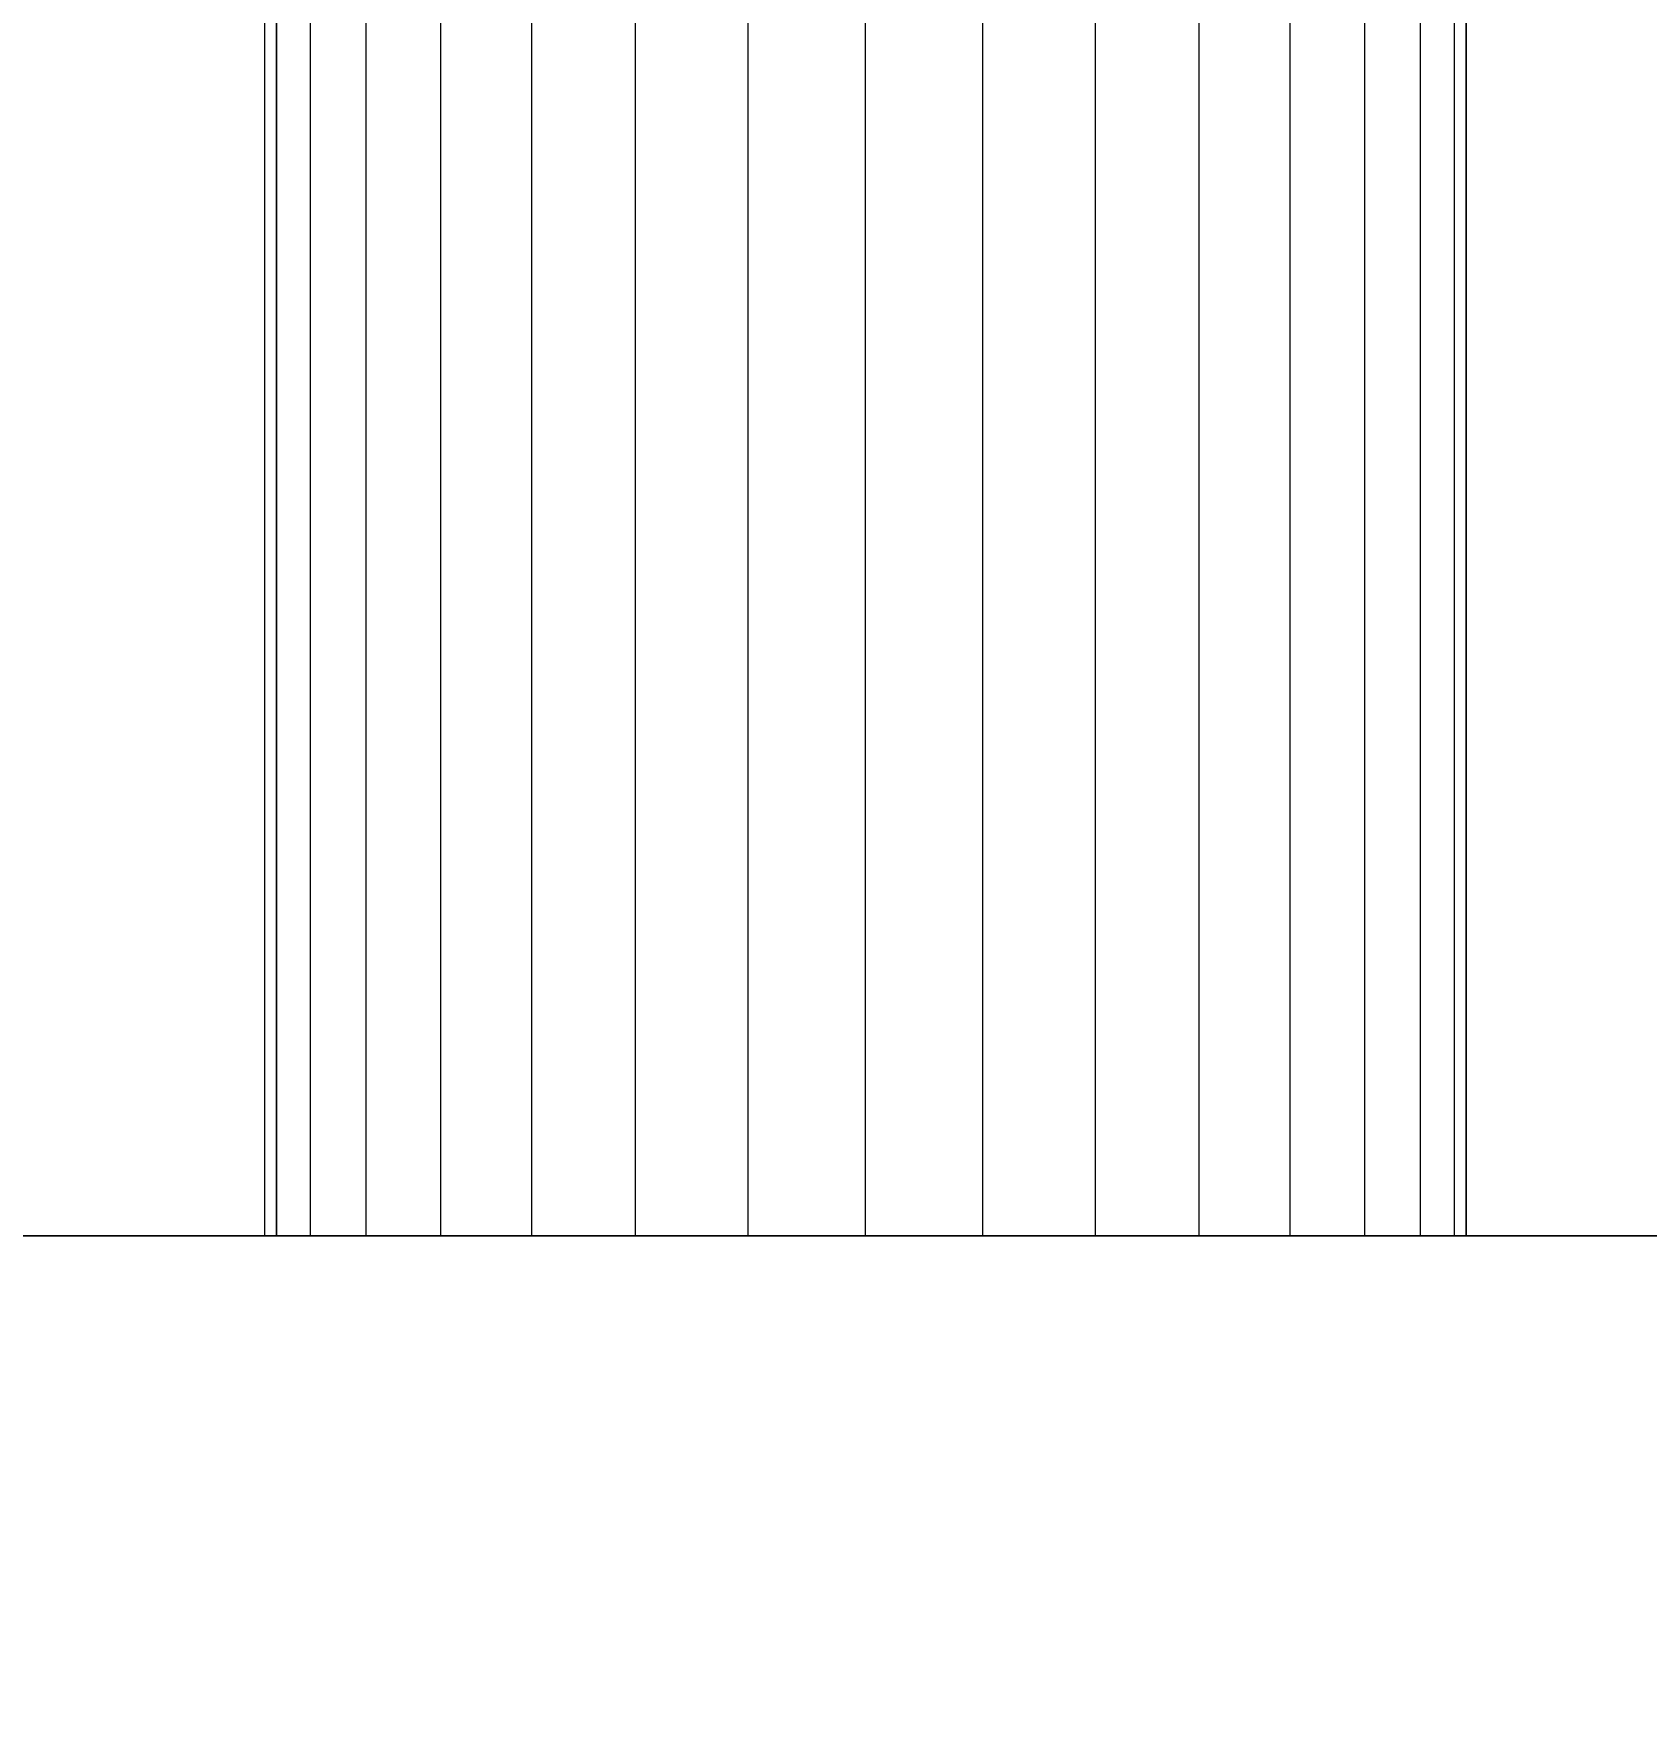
# Model space of a CAD drawing. Header units: millimetres. Extents: x -21672 to 8019, y 3751 to 17279.
# Drawn here: x -12549.6 to -12496.5, y 14411.1 to 14466.3 of the extents above; entities that cross this region are included whole.
import ezdxf

# ---------------------------------------------------------------- set-up
doc = ezdxf.new("R2010")
doc.units = ezdxf.units.MM
for name, color, linetype, lineweight in [('A-ANNO-DIMS', 211, 'Continuous', 9), ('A-ANNO-DIMS-50', 211, 'Continuous', 9), ('A-GENM', 13, 'Continuous', 18)]:
    doc.layers.add(name, color=color, linetype=linetype, lineweight=lineweight)
doc.styles.add('Arial', font='arial.ttf', dxfattribs={"height": 125})
doc.dimstyles.new('Diagonal_-_2_5mm_Arial', dxfattribs={"dimscale": 304.8, "dimtxt": 127.532425, "dimasz": 0.492126, "dimexe": 0.393701, "dimexo": 0.246063, "dimgap": 0.287073, "dimtad": 1, "dimdec": 0, "dimzin": 0, "dimdsep": 46, "dimtxsty": 'Arial', "dimblk1": 'OBLIQUE', "dimblk2": 'OBLIQUE', "dimsah": 1, "dimcen": 0.09, "dimdle": 0.393701, "dimazin": 0, "dimtfac": 1, "dimtdec": 4, "dimtix": 1, "dimtmove": 0, "dimatfit": 3, "dimfxl": 1, "dimtvp": 1, "dimtolj": 1, "dimtzin": 0, "dimarcsym": 2})

# ---------------------------------------------------------------- blocks, each defined once
blk = doc.blocks.new('Nevera de autoservicio single - Nevera de autoservicio single-466915-Level 2')
at = {"layer": 'A-GENM'}
for p, q in [((454.753, 1307.979), (454.753, -1108.896)), ((454.753, -1108.896), (454.753, 1307.979)), ((454.753, -1108.896), (454.753, 1307.979)), ((454.753, -1108.896), (454.753, 1307.979)), ((454.753, -1028.381), (454.753, 977.961)), ((454.753, 206.291), (454.753, 154.846)), ((454.753, 174.633), (255.92, 174.633)), ((454.753, 174.633), (255.92, 174.633)), ((454.753, 174.633), (255.92, 174.633)), ((454.753, 174.633), (255.92, 174.633)), ((454.753, 174.633), (255.92, 174.633)), ((454.753, 174.633), (255.92, 174.633)), ((255.92, 174.633), (454.753, 174.633)), ((454.753, 174.633), (255.92, 174.633)), ((255.92, 174.633), (454.753, 174.633)), ((454.753, 174.633), (255.92, 174.633)), ((454.753, 174.633), (255.92, 174.633)), ((454.753, 174.633), (255.92, 174.633)), ((454.753, 174.252), (255.92, 174.252)), ((454.753, 174.252), (255.92, 174.252)), ((454.753, 174.252), (255.92, 174.252)), ((454.753, 174.252), (255.92, 174.252)), ((454.753, 174.252), (255.92, 174.252)), ((454.753, 174.252), (255.92, 174.252)), ((454.753, 174.252), (255.92, 174.252)), ((454.753, 174.252), (255.92, 174.252)), ((454.753, 174.252), (255.92, 174.252)), ((454.753, 174.252), (255.92, 174.252)), ((454.753, 174.252), (255.92, 174.252)), ((454.753, 174.252), (255.92, 174.252)), ((454.753, 174.252), (255.92, 174.252)), ((454.753, 174.252), (255.92, 174.252)), ((454.753, 174.252), (255.92, 174.252)), ((454.753, 174.252), (255.92, 174.252)), ((454.753, 174.252), (255.92, 174.252)), ((454.753, 174.252), (255.92, 174.252)), ((454.753, 174.252), (255.92, 174.252)), ((454.753, 174.252), (255.92, 174.252)), ((454.753, 174.252), (255.92, 174.252)), ((454.753, 174.252), (255.92, 174.252)), ((454.753, 174.252), (255.92, 174.252)), ((454.753, 174.252), (255.92, 174.252)), ((454.753, 174.284), (454.753, 174.633)), ((454.753, 174.633), (454.753, 174.252)), ((454.753, 174.252), (454.753, 174.633)), ((454.753, 174.633), (454.753, 174.252)), ((454.753, 174.252), (454.753, 174.633)), ((454.753, 174.633), (454.753, 174.252)), ((454.753, 174.442), (454.753, 174.633)), ((454.753, 174.633), (454.753, 174.252)), ((454.753, 174.442), (454.753, 174.633)), ((454.753, 174.633), (454.753, 174.252)), ((454.753, 174.442), (454.753, 174.633)), ((454.753, 174.633), (454.753, 174.252)), ((454.753, 174.252), (454.753, 174.633)), ((454.753, 174.633), (454.753, 174.284)), ((454.753, 174.252), (454.753, 174.633)), ((454.753, 174.633), (454.753, 174.252)), ((454.753, 174.442), (454.753, 174.633)), ((454.753, 174.442), (454.753, 174.633)), ((454.753, 174.442), (454.753, 174.633)), ((454.753, 174.252), (454.753, 174.633)), ((454.753, 174.252), (454.753, 174.633)), ((454.753, 174.252), (454.753, 174.633)), ((454.753, 174.252), (454.753, 174.633)), ((454.753, 174.633), (454.753, 174.252)), ((454.753, 174.252), (454.753, 174.442)), ((454.753, 174.252), (454.753, 174.442)), ((454.753, 174.252), (454.753, 174.442)), ((454.753, 174.252), (454.753, 174.442)), ((454.753, 174.252), (454.753, 174.442)), ((454.753, 174.252), (454.753, 174.442)), ((454.753, 174.284), (454.753, 174.252)), ((454.753, 174.284), (454.753, 174.252)), ((454.753, 173.126), (454.753, 174.252)), ((454.753, 174.252), (454.753, 173.126)), ((454.753, 173.126), (454.753, 174.252)), ((454.753, 174.252), (454.753, 173.126)), ((454.753, 173.126), (454.753, 174.252)), ((454.753, 174.252), (454.753, 173.126)), ((454.753, 173.126), (454.753, 174.252)), ((454.753, 174.252), (454.753, 173.126)), ((454.753, 173.126), (454.753, 174.252)), ((454.753, 174.252), (454.753, 173.126)), ((454.753, 173.126), (454.753, 174.252)), ((454.753, 174.252), (454.753, 173.126)), ((454.753, 173.126), (454.753, 174.252)), ((454.753, 173.126), (454.753, 174.252)), ((454.753, 173.126), (454.753, 174.252)), ((454.753, 173.126), (454.753, 174.252)), ((454.753, 173.126), (454.753, 174.252)), ((454.753, 173.126), (454.753, 174.252)), ((454.753, 173.126), (454.753, 174.252)), ((454.753, 173.126), (454.753, 174.252)), ((454.753, 173.126), (454.753, 174.252)), ((454.753, 173.126), (454.753, 174.252)), ((454.753, 173.126), (454.753, 174.252)), ((454.753, 173.126), (454.753, 174.252)), ((454.753, 173.126), (255.92, 173.126)), ((454.753, 173.126), (255.92, 173.126)), ((454.753, 173.126), (255.92, 173.126)), ((454.753, 173.126), (255.92, 173.126)), ((454.753, 173.126), (255.92, 173.126)), ((454.753, 173.126), (255.92, 173.126)), ((454.753, 173.126), (255.92, 173.126)), ((454.753, 173.126), (255.92, 173.126)), ((454.753, 173.126), (255.92, 173.126)), ((454.753, 173.126), (255.92, 173.126)), ((454.753, 173.126), (255.92, 173.126)), ((454.753, 173.126), (255.92, 173.126)), ((454.753, 173.126), (255.92, 173.126)), ((454.753, 173.126), (255.92, 173.126)), ((454.753, 173.126), (255.92, 173.126)), ((454.753, 173.126), (255.92, 173.126)), ((454.753, 173.126), (255.92, 173.126)), ((454.753, 173.126), (255.92, 173.126)), ((454.753, 173.126), (255.92, 173.126)), ((454.753, 173.126), (255.92, 173.126)), ((454.753, 173.126), (255.92, 173.126)), ((454.753, 173.126), (255.92, 173.126)), ((454.753, 173.126), (255.92, 173.126)), ((454.753, 173.126), (255.92, 173.126)), ((454.753, 171.298), (454.753, 173.126)), ((454.753, 173.126), (454.753, 171.298)), ((454.753, 171.298), (454.753, 173.126)), ((454.753, 173.126), (454.753, 171.298)), ((454.753, 171.298), (454.753, 173.126)), ((454.753, 173.126), (454.753, 171.298)), ((454.753, 171.298), (454.753, 173.126)), ((454.753, 173.126), (454.753, 171.298)), ((454.753, 171.298), (454.753, 173.126)), ((454.753, 173.126), (454.753, 171.298)), ((454.753, 171.298), (454.753, 173.126)), ((454.753, 173.126), (454.753, 171.298)), ((454.753, 171.298), (454.753, 173.126)), ((454.753, 171.298), (454.753, 173.126)), ((454.753, 171.298), (454.753, 173.126)), ((454.753, 171.298), (454.753, 173.126)), ((454.753, 171.298), (454.753, 173.126)), ((454.753, 171.298), (454.753, 173.126)), ((454.753, 171.298), (454.753, 173.126)), ((454.753, 171.298), (454.753, 173.126)), ((454.753, 171.298), (454.753, 173.126)), ((454.753, 171.298), (454.753, 173.126)), ((454.753, 171.298), (454.753, 173.126)), ((454.753, 171.298), (454.753, 173.126)), ((454.753, 171.298), (255.92, 171.298)), ((454.753, 171.298), (255.92, 171.298)), ((454.753, 171.298), (255.92, 171.298)), ((454.753, 171.298), (255.92, 171.298)), ((454.753, 171.298), (255.92, 171.298)), ((454.753, 171.298), (255.92, 171.298)), ((454.753, 171.298), (255.92, 171.298)), ((454.753, 171.298), (255.92, 171.298)), ((454.753, 171.298), (255.92, 171.298)), ((454.753, 171.298), (255.92, 171.298)), ((454.753, 171.298), (255.92, 171.298)), ((454.753, 171.298), (255.92, 171.298)), ((454.753, 171.298), (255.92, 171.298)), ((454.753, 171.298), (255.92, 171.298)), ((454.753, 171.298), (255.92, 171.298)), ((454.753, 171.298), (255.92, 171.298)), ((454.753, 171.298), (255.92, 171.298)), ((454.753, 171.298), (255.92, 171.298)), ((454.753, 171.298), (255.92, 171.298)), ((454.753, 171.298), (255.92, 171.298)), ((454.753, 171.298), (255.92, 171.298)), ((454.753, 171.298), (255.92, 171.298)), ((454.753, 171.298), (255.92, 171.298)), ((454.753, 171.298), (255.92, 171.298)), ((454.753, 168.837), (454.753, 171.298)), ((454.753, 171.298), (454.753, 168.837)), ((454.753, 168.837), (454.753, 171.298)), ((454.753, 171.298), (454.753, 168.837)), ((454.753, 168.837), (454.753, 171.298)), ((454.753, 171.298), (454.753, 168.837)), ((454.753, 168.837), (454.753, 171.298)), ((454.753, 171.298), (454.753, 168.837)), ((454.753, 168.837), (454.753, 171.298)), ((454.753, 171.298), (454.753, 168.837)), ((454.753, 168.837), (454.753, 171.298)), ((454.753, 171.298), (454.753, 168.837)), ((454.753, 168.837), (454.753, 171.298)), ((454.753, 168.837), (454.753, 171.298)), ((454.753, 168.837), (454.753, 171.298)), ((454.753, 168.837), (454.753, 171.298)), ((454.753, 168.837), (454.753, 171.298)), ((454.753, 168.837), (454.753, 171.298)), ((454.753, 168.837), (454.753, 171.298)), ((454.753, 168.837), (454.753, 171.298)), ((454.753, 168.837), (454.753, 171.298)), ((454.753, 168.837), (454.753, 171.298)), ((454.753, 168.837), (454.753, 171.298)), ((454.753, 168.837), (454.753, 171.298)), ((454.753, 168.837), (255.92, 168.837)), ((454.753, 168.837), (255.92, 168.837)), ((454.753, 168.837), (255.92, 168.837)), ((454.753, 168.837), (255.92, 168.837)), ((454.753, 168.837), (255.92, 168.837)), ((454.753, 168.837), (255.92, 168.837)), ((454.753, 168.837), (255.92, 168.837)), ((454.753, 168.837), (255.92, 168.837)), ((454.753, 168.837), (255.92, 168.837)), ((454.753, 168.837), (255.92, 168.837)), ((454.753, 168.837), (255.92, 168.837)), ((454.753, 168.837), (255.92, 168.837)), ((454.753, 168.837), (255.92, 168.837)), ((454.753, 168.837), (255.92, 168.837)), ((454.753, 168.837), (255.92, 168.837)), ((454.753, 168.837), (255.92, 168.837)), ((454.753, 168.837), (255.92, 168.837)), ((454.753, 168.837), (255.92, 168.837)), ((454.753, 168.837), (255.92, 168.837)), ((454.753, 168.837), (255.92, 168.837)), ((454.753, 168.837), (255.92, 168.837)), ((454.753, 168.837), (255.92, 168.837)), ((454.753, 168.837), (255.92, 168.837)), ((454.753, 168.837), (255.92, 168.837)), ((454.753, 165.839), (454.753, 168.837)), ((454.753, 168.837), (454.753, 165.839)), ((454.753, 165.839), (454.753, 168.837)), ((454.753, 168.837), (454.753, 165.839)), ((454.753, 165.839), (454.753, 168.837)), ((454.753, 168.837), (454.753, 165.839)), ((454.753, 165.839), (454.753, 168.837)), ((454.753, 168.837), (454.753, 165.839)), ((454.753, 165.839), (454.753, 168.837)), ((454.753, 168.837), (454.753, 165.839)), ((454.753, 165.839), (454.753, 168.837)), ((454.753, 168.837), (454.753, 165.839)), ((454.753, 165.839), (454.753, 168.837)), ((454.753, 165.839), (454.753, 168.837)), ((454.753, 165.839), (454.753, 168.837)), ((454.753, 165.839), (454.753, 168.837)), ((454.753, 165.839), (454.753, 168.837)), ((454.753, 165.839), (454.753, 168.837)), ((454.753, 165.839), (454.753, 168.837)), ((454.753, 165.839), (454.753, 168.837)), ((454.753, 165.839), (454.753, 168.837)), ((454.753, 165.839), (454.753, 168.837)), ((454.753, 165.839), (454.753, 168.837)), ((454.753, 165.839), (454.753, 168.837)), ((454.753, 165.839), (255.92, 165.839)), ((454.753, 165.839), (255.92, 165.839)), ((454.753, 165.839), (255.92, 165.839)), ((454.753, 165.839), (255.92, 165.839)), ((454.753, 165.839), (255.92, 165.839)), ((454.753, 165.839), (255.92, 165.839)), ((454.753, 165.839), (255.92, 165.839)), ((454.753, 165.839), (255.92, 165.839)), ((454.753, 165.839), (255.92, 165.839)), ((454.753, 165.839), (255.92, 165.839)), ((454.753, 165.839), (255.92, 165.839)), ((454.753, 165.839), (255.92, 165.839)), ((454.753, 165.839), (255.92, 165.839)), ((454.753, 165.839), (255.92, 165.839)), ((454.753, 165.839), (255.92, 165.839)), ((454.753, 165.839), (255.92, 165.839)), ((454.753, 165.839), (255.92, 165.839)), ((454.753, 165.839), (255.92, 165.839)), ((454.753, 165.839), (255.92, 165.839)), ((454.753, 165.839), (255.92, 165.839)), ((454.753, 165.839), (255.92, 165.839)), ((454.753, 165.839), (255.92, 165.839)), ((454.753, 165.839), (255.92, 165.839)), ((454.753, 165.839), (255.92, 165.839)), ((454.753, 162.418), (454.753, 165.839)), ((454.753, 165.839), (454.753, 162.418)), ((454.753, 162.418), (454.753, 165.839)), ((454.753, 165.839), (454.753, 162.418)), ((454.753, 162.418), (454.753, 165.839)), ((454.753, 165.839), (454.753, 162.418)), ((454.753, 162.418), (454.753, 165.839)), ((454.753, 165.839), (454.753, 162.418)), ((454.753, 162.418), (454.753, 165.839)), ((454.753, 165.839), (454.753, 162.418)), ((454.753, 162.418), (454.753, 165.839)), ((454.753, 165.839), (454.753, 162.418)), ((454.753, 162.418), (454.753, 165.839)), ((454.753, 162.418), (454.753, 165.839)), ((454.753, 162.418), (454.753, 165.839)), ((454.753, 162.418), (454.753, 165.839)), ((454.753, 162.418), (454.753, 165.839)), ((454.753, 162.418), (454.753, 165.839)), ((454.753, 162.418), (454.753, 165.839)), ((454.753, 162.418), (454.753, 165.839)), ((454.753, 162.418), (454.753, 165.839)), ((454.753, 162.418), (454.753, 165.839)), ((454.753, 162.418), (454.753, 165.839)), ((454.753, 162.418), (454.753, 165.839)), ((454.753, 162.418), (255.92, 162.418)), ((454.753, 162.418), (255.92, 162.418)), ((454.753, 162.418), (255.92, 162.418)), ((454.753, 162.418), (255.92, 162.418)), ((454.753, 162.418), (255.92, 162.418)), ((454.753, 162.418), (255.92, 162.418)), ((454.753, 162.418), (255.92, 162.418)), ((454.753, 162.418), (255.92, 162.418)), ((454.753, 162.418), (255.92, 162.418)), ((454.753, 162.418), (255.92, 162.418)), ((454.753, 162.418), (255.92, 162.418)), ((454.753, 162.418), (255.92, 162.418)), ((454.753, 162.418), (255.92, 162.418)), ((454.753, 162.418), (255.92, 162.418)), ((454.753, 162.418), (255.92, 162.418)), ((454.753, 162.418), (255.92, 162.418)), ((454.753, 162.418), (255.92, 162.418)), ((454.753, 162.418), (255.92, 162.418)), ((454.753, 162.418), (255.92, 162.418)), ((454.753, 162.418), (255.92, 162.418)), ((454.753, 162.418), (255.92, 162.418)), ((454.753, 162.418), (255.92, 162.418)), ((454.753, 162.418), (255.92, 162.418)), ((454.753, 162.418), (255.92, 162.418)), ((454.753, 158.706), (454.753, 162.418)), ((454.753, 162.418), (454.753, 158.706)), ((454.753, 158.706), (454.753, 162.418)), ((454.753, 162.418), (454.753, 158.706)), ((454.753, 158.706), (454.753, 162.418)), ((454.753, 162.418), (454.753, 158.706)), ((454.753, 158.706), (454.753, 162.418)), ((454.753, 162.418), (454.753, 158.706)), ((454.753, 158.706), (454.753, 162.418)), ((454.753, 162.418), (454.753, 158.706)), ((454.753, 158.706), (454.753, 162.418)), ((454.753, 162.418), (454.753, 158.706)), ((454.753, 158.706), (454.753, 162.418)), ((454.753, 162.418), (454.753, 158.706)), ((454.753, 158.706), (454.753, 162.418)), ((454.753, 162.418), (454.753, 158.706)), ((454.753, 158.706), (454.753, 162.418)), ((454.753, 158.706), (454.753, 162.418)), ((454.753, 158.706), (454.753, 162.418)), ((454.753, 158.706), (454.753, 162.418)), ((454.753, 158.706), (454.753, 162.418)), ((454.753, 158.706), (454.753, 162.418)), ((454.753, 158.706), (454.753, 162.418)), ((454.753, 158.706), (454.753, 162.418)), ((454.753, 158.706), (255.92, 158.706)), ((454.753, 158.706), (255.92, 158.706)), ((454.753, 158.706), (255.92, 158.706)), ((454.753, 158.706), (255.92, 158.706)), ((454.753, 158.706), (255.92, 158.706)), ((454.753, 158.706), (255.92, 158.706)), ((454.753, 158.706), (255.92, 158.706)), ((454.753, 158.706), (255.92, 158.706)), ((454.753, 158.706), (255.92, 158.706)), ((454.753, 158.706), (255.92, 158.706)), ((454.753, 158.706), (255.92, 158.706)), ((454.753, 158.706), (255.92, 158.706)), ((454.753, 158.706), (255.92, 158.706)), ((454.753, 158.706), (255.92, 158.706)), ((454.753, 158.706), (255.92, 158.706)), ((454.753, 158.706), (255.92, 158.706)), ((454.753, 158.706), (255.92, 158.706)), ((454.753, 158.706), (255.92, 158.706)), ((454.753, 158.706), (255.92, 158.706)), ((454.753, 158.706), (255.92, 158.706)), ((454.753, 158.706), (255.92, 158.706)), ((454.753, 158.706), (255.92, 158.706)), ((454.753, 158.706), (255.92, 158.706)), ((454.753, 158.706), (255.92, 158.706)), ((454.753, 154.846), (454.753, 158.706)), ((454.753, 158.706), (454.753, 154.846)), ((454.753, 154.846), (454.753, 158.706)), ((454.753, 158.706), (454.753, 154.846)), ((454.753, 154.846), (454.753, 158.706)), ((454.753, 158.706), (454.753, 154.846)), ((454.753, 154.846), (454.753, 158.706)), ((454.753, 158.706), (454.753, 154.846)), ((454.753, 154.846), (454.753, 158.706)), ((454.753, 158.706), (454.753, 154.846)), ((454.753, 154.846), (454.753, 158.706)), ((454.753, 158.706), (454.753, 154.846)), ((454.753, 154.846), (454.753, 158.706)), ((454.753, 154.846), (454.753, 158.706)), ((454.753, 158.706), (454.753, 154.846)), ((454.753, 154.846), (454.753, 158.706)), ((454.753, 154.846), (454.753, 158.706)), ((454.753, 154.846), (454.753, 158.706)), ((454.753, 154.846), (454.753, 158.706)), ((454.753, 154.846), (454.753, 158.706)), ((454.753, 154.846), (454.753, 158.706)), ((454.753, 158.706), (454.753, 154.846)), ((454.753, 154.846), (454.753, 158.706)), ((454.753, 154.846), (454.753, 158.706)), ((454.753, 154.846), (255.92, 154.846)), ((454.753, 154.846), (255.92, 154.846)), ((454.753, 154.846), (255.92, 154.846)), ((454.753, 154.846), (255.92, 154.846)), ((454.753, 154.846), (255.92, 154.846)), ((454.753, 154.846), (255.92, 154.846)), ((454.753, 154.846), (255.92, 154.846)), ((454.753, 154.846), (255.92, 154.846)), ((454.753, 154.846), (255.92, 154.846)), ((454.753, 154.846), (255.92, 154.846)), ((454.753, 154.846), (255.92, 154.846)), ((454.753, 154.846), (255.92, 154.846)), ((454.753, 154.846), (255.92, 154.846)), ((454.753, 154.846), (255.92, 154.846)), ((454.753, 154.846), (255.92, 154.846)), ((454.753, 154.846), (255.92, 154.846)), ((454.753, 154.846), (255.92, 154.846)), ((454.753, 154.846), (255.92, 154.846)), ((454.753, 154.846), (255.92, 154.846)), ((454.753, 154.846), (255.92, 154.846)), ((454.753, 154.846), (255.92, 154.846)), ((454.753, 154.846), (255.92, 154.846)), ((454.753, 154.846), (255.92, 154.846)), ((454.753, 154.846), (255.92, 154.846)), ((454.753, 150.986), (454.753, 154.846)), ((454.753, 154.846), (454.753, 150.986)), ((454.753, 150.986), (454.753, 154.846)), ((454.753, 154.846), (454.753, 150.986)), ((454.753, 150.986), (454.753, 154.846)), ((454.753, 154.846), (454.753, 150.986)), ((454.753, 150.986), (454.753, 154.846)), ((454.753, 154.846), (454.753, 150.986)), ((454.753, 150.986), (454.753, 154.846)), ((454.753, 154.846), (454.753, 150.986)), ((454.753, 150.986), (454.753, 154.846)), ((454.753, 154.846), (454.753, 150.986)), ((454.753, 154.846), (454.753, 103.402)), ((454.753, 154.846), (454.753, 150.986)), ((454.753, 154.846), (454.753, 150.986)), ((454.753, 154.846), (454.753, 150.986)), ((454.753, 154.846), (454.753, 150.986)), ((454.753, 154.846), (454.753, 150.986)), ((454.753, 154.846), (454.753, 150.986)), ((454.753, 154.846), (454.753, 150.986)), ((454.753, 154.846), (454.753, 150.986)), ((454.753, 154.846), (454.753, 150.986)), ((454.753, 154.846), (454.753, 150.986)), ((454.753, 154.846), (454.753, 150.986)), ((454.753, 154.846), (454.753, 150.986)), ((454.753, 150.986), (255.92, 150.986)), ((454.753, 150.986), (255.92, 150.986)), ((454.753, 150.986), (255.92, 150.986)), ((454.753, 150.986), (255.92, 150.986)), ((454.753, 150.986), (255.92, 150.986)), ((454.753, 150.986), (255.92, 150.986)), ((454.753, 150.986), (255.92, 150.986)), ((454.753, 150.986), (255.92, 150.986)), ((454.753, 150.986), (255.92, 150.986)), ((454.753, 150.986), (255.92, 150.986)), ((454.753, 150.986), (255.92, 150.986)), ((454.753, 150.986), (255.92, 150.986)), ((454.753, 150.986), (255.92, 150.986)), ((454.753, 150.986), (255.92, 150.986)), ((454.753, 150.986), (255.92, 150.986)), ((454.753, 150.986), (255.92, 150.986)), ((454.753, 150.986), (255.92, 150.986)), ((454.753, 150.986), (255.92, 150.986)), ((454.753, 150.986), (255.92, 150.986)), ((454.753, 150.986), (255.92, 150.986)), ((454.753, 150.986), (255.92, 150.986)), ((454.753, 150.986), (255.92, 150.986)), ((454.753, 150.986), (255.92, 150.986)), ((454.753, 150.986), (255.92, 150.986)), ((454.753, 147.275), (454.753, 150.986)), ((454.753, 150.986), (454.753, 147.275)), ((454.753, 147.275), (454.753, 150.986)), ((454.753, 150.986), (454.753, 147.275)), ((454.753, 147.275), (454.753, 150.986)), ((454.753, 150.986), (454.753, 147.275)), ((454.753, 147.275), (454.753, 150.986)), ((454.753, 150.986), (454.753, 147.275)), ((454.753, 147.275), (454.753, 150.986)), ((454.753, 150.986), (454.753, 147.275)), ((454.753, 147.275), (454.753, 150.986)), ((454.753, 150.986), (454.753, 147.275)), ((454.753, 150.986), (454.753, 147.275)), ((454.753, 150.986), (454.753, 147.275)), ((454.753, 150.986), (454.753, 147.275)), ((454.753, 150.986), (454.753, 147.275)), ((454.753, 150.986), (454.753, 147.275)), ((454.753, 150.986), (454.753, 147.275)), ((454.753, 150.986), (454.753, 147.275)), ((454.753, 150.986), (454.753, 147.275)), ((454.753, 150.986), (454.753, 147.275)), ((454.753, 150.986), (454.753, 147.275)), ((454.753, 150.986), (454.753, 147.275)), ((454.753, 150.986), (454.753, 147.275)), ((454.753, 147.275), (255.92, 147.275)), ((454.753, 147.275), (255.92, 147.275)), ((454.753, 147.275), (255.92, 147.275)), ((454.753, 147.275), (255.92, 147.275)), ((454.753, 147.275), (255.92, 147.275)), ((454.753, 147.275), (255.92, 147.275)), ((454.753, 147.275), (255.92, 147.275)), ((454.753, 147.275), (255.92, 147.275)), ((454.753, 147.275), (255.92, 147.275)), ((454.753, 147.275), (255.92, 147.275)), ((454.753, 147.275), (255.92, 147.275)), ((454.753, 147.275), (255.92, 147.275)), ((454.753, 147.275), (255.92, 147.275)), ((454.753, 147.275), (255.92, 147.275)), ((454.753, 147.275), (255.92, 147.275)), ((454.753, 147.275), (255.92, 147.275)), ((454.753, 147.275), (255.92, 147.275)), ((454.753, 147.275), (255.92, 147.275)), ((454.753, 147.275), (255.92, 147.275)), ((454.753, 147.275), (255.92, 147.275)), ((454.753, 147.275), (255.92, 147.275)), ((454.753, 147.275), (255.92, 147.275)), ((454.753, 147.275), (255.92, 147.275)), ((454.753, 147.275), (255.92, 147.275)), ((454.753, 143.854), (454.753, 147.275)), ((454.753, 147.275), (454.753, 143.854)), ((454.753, 143.854), (454.753, 147.275)), ((454.753, 147.275), (454.753, 143.854)), ((454.753, 143.854), (454.753, 147.275)), ((454.753, 147.275), (454.753, 143.854)), ((454.753, 143.854), (454.753, 147.275)), ((454.753, 147.275), (454.753, 143.854)), ((454.753, 143.854), (454.753, 147.275)), ((454.753, 147.275), (454.753, 143.854)), ((454.753, 143.854), (454.753, 147.275)), ((454.753, 147.275), (454.753, 143.854)), ((454.753, 147.275), (454.753, 143.854)), ((454.753, 147.275), (454.753, 143.854)), ((454.753, 147.275), (454.753, 143.854)), ((454.753, 147.275), (454.753, 143.854)), ((454.753, 147.275), (454.753, 143.854)), ((454.753, 147.275), (454.753, 143.854)), ((454.753, 147.275), (454.753, 143.854)), ((454.753, 147.275), (454.753, 143.854)), ((454.753, 147.275), (454.753, 143.854)), ((454.753, 147.275), (454.753, 143.854)), ((454.753, 147.275), (454.753, 143.854)), ((454.753, 147.275), (454.753, 143.854)), ((454.753, 143.854), (255.92, 143.854)), ((454.753, 143.854), (255.92, 143.854)), ((454.753, 143.854), (255.92, 143.854)), ((454.753, 143.854), (255.92, 143.854)), ((454.753, 143.854), (255.92, 143.854)), ((454.753, 143.854), (255.92, 143.854)), ((454.753, 143.854), (255.92, 143.854)), ((454.753, 143.854), (255.92, 143.854)), ((454.753, 143.854), (255.92, 143.854)), ((454.753, 143.854), (255.92, 143.854)), ((454.753, 143.854), (255.92, 143.854)), ((454.753, 143.854), (255.92, 143.854)), ((454.753, 143.854), (255.92, 143.854)), ((454.753, 143.854), (255.92, 143.854)), ((454.753, 143.854), (255.92, 143.854)), ((454.753, 143.854), (255.92, 143.854)), ((454.753, 143.854), (255.92, 143.854)), ((454.753, 143.854), (255.92, 143.854)), ((454.753, 143.854), (255.92, 143.854)), ((454.753, 143.854), (255.92, 143.854)), ((454.753, 143.854), (255.92, 143.854)), ((454.753, 143.854), (255.92, 143.854)), ((454.753, 143.854), (255.92, 143.854)), ((454.753, 143.854), (255.92, 143.854)), ((454.753, 140.856), (454.753, 143.854)), ((454.753, 143.854), (454.753, 140.856)), ((454.753, 140.856), (454.753, 143.854)), ((454.753, 143.854), (454.753, 140.856)), ((454.753, 140.856), (454.753, 143.854)), ((454.753, 143.854), (454.753, 140.856)), ((454.753, 140.856), (454.753, 143.854)), ((454.753, 143.854), (454.753, 140.856)), ((454.753, 140.856), (454.753, 143.854)), ((454.753, 143.854), (454.753, 140.856)), ((454.753, 140.856), (454.753, 143.854)), ((454.753, 143.854), (454.753, 140.856)), ((454.753, 143.854), (454.753, 140.856)), ((454.753, 143.854), (454.753, 140.856)), ((454.753, 143.854), (454.753, 140.856)), ((454.753, 143.854), (454.753, 140.856)), ((454.753, 143.854), (454.753, 140.856)), ((454.753, 143.854), (454.753, 140.856)), ((454.753, 143.854), (454.753, 140.856)), ((454.753, 143.854), (454.753, 140.856)), ((454.753, 143.854), (454.753, 140.856)), ((454.753, 143.854), (454.753, 140.856)), ((454.753, 143.854), (454.753, 140.856)), ((454.753, 143.854), (454.753, 140.856)), ((454.753, 140.856), (255.92, 140.856)), ((454.753, 140.856), (255.92, 140.856)), ((454.753, 140.856), (255.92, 140.856)), ((454.753, 140.856), (255.92, 140.856)), ((454.753, 140.856), (255.92, 140.856)), ((454.753, 140.856), (255.92, 140.856)), ((454.753, 140.856), (255.92, 140.856)), ((454.753, 140.856), (255.92, 140.856)), ((454.753, 140.856), (255.92, 140.856)), ((454.753, 140.856), (255.92, 140.856)), ((454.753, 140.856), (255.92, 140.856)), ((454.753, 140.856), (255.92, 140.856)), ((454.753, 140.856), (255.92, 140.856)), ((454.753, 140.856), (255.92, 140.856)), ((454.753, 140.856), (255.92, 140.856)), ((454.753, 140.856), (255.92, 140.856)), ((454.753, 140.856), (255.92, 140.856)), ((454.753, 140.856), (255.92, 140.856)), ((454.753, 140.856), (255.92, 140.856)), ((454.753, 140.856), (255.92, 140.856)), ((454.753, 140.856), (255.92, 140.856)), ((454.753, 140.856), (255.92, 140.856)), ((454.753, 140.856), (255.92, 140.856)), ((454.753, 140.856), (255.92, 140.856)), ((454.753, 138.394), (454.753, 140.856)), ((454.753, 140.856), (454.753, 138.394)), ((454.753, 138.394), (454.753, 140.856)), ((454.753, 140.856), (454.753, 138.394)), ((454.753, 138.394), (454.753, 140.856)), ((454.753, 140.856), (454.753, 138.394)), ((454.753, 138.394), (454.753, 140.856)), ((454.753, 140.856), (454.753, 138.394)), ((454.753, 138.394), (454.753, 140.856)), ((454.753, 140.856), (454.753, 138.394)), ((454.753, 138.394), (454.753, 140.856)), ((454.753, 140.856), (454.753, 138.394)), ((454.753, 140.856), (454.753, 138.394)), ((454.753, 140.856), (454.753, 138.394)), ((454.753, 140.856), (454.753, 138.394)), ((454.753, 140.856), (454.753, 138.394)), ((454.753, 140.856), (454.753, 138.394)), ((454.753, 140.856), (454.753, 138.394)), ((454.753, 140.856), (454.753, 138.394)), ((454.753, 140.856), (454.753, 138.394)), ((454.753, 140.856), (454.753, 138.394)), ((454.753, 140.856), (454.753, 138.394)), ((454.753, 140.856), (454.753, 138.394)), ((454.753, 140.856), (454.753, 138.394)), ((454.753, 138.394), (255.92, 138.394)), ((454.753, 138.394), (255.92, 138.394)), ((454.753, 138.394), (255.92, 138.394)), ((454.753, 138.394), (255.92, 138.394)), ((454.753, 138.394), (255.92, 138.394)), ((454.753, 138.394), (255.92, 138.394)), ((454.753, 138.394), (255.92, 138.394)), ((454.753, 138.394), (255.92, 138.394)), ((454.753, 138.394), (255.92, 138.394)), ((454.753, 138.394), (255.92, 138.394)), ((454.753, 138.394), (255.92, 138.394)), ((454.753, 138.394), (255.92, 138.394)), ((454.753, 138.394), (255.92, 138.394)), ((454.753, 138.394), (255.92, 138.394)), ((454.753, 138.394), (255.92, 138.394)), ((454.753, 138.394), (255.92, 138.394)), ((454.753, 138.394), (255.92, 138.394)), ((454.753, 138.394), (255.92, 138.394)), ((454.753, 138.394), (255.92, 138.394)), ((454.753, 138.394), (255.92, 138.394)), ((454.753, 138.394), (255.92, 138.394)), ((454.753, 138.394), (255.92, 138.394)), ((454.753, 138.394), (255.92, 138.394)), ((454.753, 138.394), (255.92, 138.394)), ((454.753, 136.566), (454.753, 138.394)), ((454.753, 138.394), (454.753, 136.566)), ((454.753, 136.566), (454.753, 138.394)), ((454.753, 138.394), (454.753, 136.566)), ((454.753, 136.566), (454.753, 138.394)), ((454.753, 138.394), (454.753, 136.566)), ((454.753, 136.566), (454.753, 138.394)), ((454.753, 138.394), (454.753, 136.566)), ((454.753, 136.566), (454.753, 138.394)), ((454.753, 138.394), (454.753, 136.566)), ((454.753, 136.566), (454.753, 138.394)), ((454.753, 138.394), (454.753, 136.566)), ((454.753, 138.394), (454.753, 136.566)), ((454.753, 138.394), (454.753, 136.566)), ((454.753, 138.394), (454.753, 136.566)), ((454.753, 138.394), (454.753, 136.566)), ((454.753, 138.394), (454.753, 136.566)), ((454.753, 138.394), (454.753, 136.566)), ((454.753, 138.394), (454.753, 136.566)), ((454.753, 138.394), (454.753, 136.566)), ((454.753, 138.394), (454.753, 136.566)), ((454.753, 138.394), (454.753, 136.566)), ((454.753, 138.394), (454.753, 136.566)), ((454.753, 138.394), (454.753, 136.566)), ((454.753, 136.566), (255.92, 136.566)), ((454.753, 136.566), (255.92, 136.566)), ((454.753, 136.566), (255.92, 136.566)), ((454.753, 136.566), (255.92, 136.566)), ((454.753, 136.566), (255.92, 136.566)), ((454.753, 136.566), (255.92, 136.566)), ((454.753, 136.566), (255.92, 136.566)), ((454.753, 136.566), (255.92, 136.566)), ((454.753, 136.566), (255.92, 136.566)), ((454.753, 136.566), (255.92, 136.566)), ((454.753, 136.566), (255.92, 136.566)), ((454.753, 136.566), (255.92, 136.566)), ((454.753, 136.566), (255.92, 136.566)), ((454.753, 136.566), (255.92, 136.566)), ((454.753, 136.566), (255.92, 136.566)), ((454.753, 136.566), (255.92, 136.566)), ((454.753, 136.566), (255.92, 136.566)), ((454.753, 136.566), (255.92, 136.566)), ((454.753, 136.566), (255.92, 136.566)), ((454.753, 136.566), (255.92, 136.566)), ((454.753, 136.566), (255.92, 136.566)), ((454.753, 136.566), (255.92, 136.566)), ((454.753, 136.566), (255.92, 136.566)), ((454.753, 136.566), (255.92, 136.566)), ((454.753, 135.44), (454.753, 136.566)), ((454.753, 136.566), (454.753, 135.44)), ((454.753, 135.44), (454.753, 136.566)), ((454.753, 136.566), (454.753, 135.44)), ((454.753, 135.44), (454.753, 136.566)), ((454.753, 136.566), (454.753, 135.44)), ((454.753, 135.44), (454.753, 136.566)), ((454.753, 136.566), (454.753, 135.44)), ((454.753, 135.44), (454.753, 136.566)), ((454.753, 136.566), (454.753, 135.44)), ((454.753, 135.44), (454.753, 136.566)), ((454.753, 136.566), (454.753, 135.44)), ((454.753, 136.566), (454.753, 135.44)), ((454.753, 136.566), (454.753, 135.44)), ((454.753, 136.566), (454.753, 135.44)), ((454.753, 136.566), (454.753, 135.44)), ((454.753, 136.566), (454.753, 135.44)), ((454.753, 136.566), (454.753, 135.44)), ((454.753, 136.566), (454.753, 135.44)), ((454.753, 136.566), (454.753, 135.44)), ((454.753, 136.566), (454.753, 135.44)), ((454.753, 136.566), (454.753, 135.44)), ((454.753, 136.566), (454.753, 135.44)), ((454.753, 136.566), (454.753, 135.44)), ((454.753, 135.44), (255.92, 135.44)), ((454.753, 135.44), (255.92, 135.44)), ((454.753, 135.44), (255.92, 135.44)), ((454.753, 135.44), (255.92, 135.44)), ((454.753, 135.44), (255.92, 135.44)), ((454.753, 135.44), (255.92, 135.44)), ((454.753, 135.44), (255.92, 135.44)), ((454.753, 135.44), (255.92, 135.44)), ((454.753, 135.44), (255.92, 135.44)), ((454.753, 135.44), (255.92, 135.44)), ((454.753, 135.44), (255.92, 135.44)), ((454.753, 135.44), (255.92, 135.44)), ((454.753, 135.44), (255.92, 135.44)), ((454.753, 135.44), (255.92, 135.44)), ((255.92, 135.44), (454.753, 135.44)), ((454.753, 135.44), (255.92, 135.44)), ((454.753, 135.44), (255.92, 135.44)), ((255.92, 135.44), (454.753, 135.44)), ((454.753, 135.44), (255.92, 135.44)), ((454.753, 135.44), (255.92, 135.44)), ((454.753, 135.44), (255.92, 135.44)), ((255.92, 135.44), (454.753, 135.44)), ((454.753, 135.44), (255.92, 135.44)), ((454.753, 135.44), (255.92, 135.44)), ((454.753, 135.06), (255.92, 135.06)), ((454.753, 135.06), (255.92, 135.06)), ((454.753, 135.06), (255.92, 135.06)), ((454.753, 135.06), (255.92, 135.06)), ((454.753, 135.06), (255.92, 135.06)), ((454.753, 135.06), (255.92, 135.06)), ((454.753, 135.06), (255.92, 135.06)), ((454.753, 135.06), (255.92, 135.06)), ((454.753, 135.06), (255.92, 135.06)), ((454.753, 135.06), (255.92, 135.06)), ((454.753, 135.06), (255.92, 135.06)), ((454.753, 135.06), (255.92, 135.06)), ((454.753, 135.408), (454.753, 135.44)), ((454.753, 135.44), (454.753, 135.06)), ((454.753, 135.06), (454.753, 135.44)), ((454.753, 135.44), (454.753, 135.06)), ((454.753, 135.06), (454.753, 135.44)), ((454.753, 135.44), (454.753, 135.06)), ((454.753, 135.06), (454.753, 135.44)), ((454.753, 135.153), (454.753, 135.44)), ((454.753, 135.25), (454.753, 135.44)), ((454.753, 135.44), (454.753, 135.06)), ((454.753, 135.25), (454.753, 135.44)), ((454.753, 135.44), (454.753, 135.06)), ((454.753, 135.44), (454.753, 135.06)), ((454.753, 135.408), (454.753, 135.44)), ((454.753, 135.44), (454.753, 135.06)), ((454.753, 135.06), (454.753, 135.44)), ((454.753, 135.44), (454.753, 135.25)), ((454.753, 135.44), (454.753, 135.25)), ((454.753, 135.44), (454.753, 135.153)), ((454.753, 135.44), (454.753, 135.06)), ((454.753, 135.44), (454.753, 135.06)), ((454.753, 135.44), (454.753, 135.06)), ((454.753, 135.44), (454.753, 135.06)), ((454.753, 135.06), (454.753, 135.44)), ((454.753, 135.408), (454.753, 135.06)), ((454.753, 135.06), (454.753, 135.408)), ((454.753, 135.06), (454.753, 135.25)), ((454.753, 135.06), (454.753, 135.25)), ((454.753, 135.25), (454.753, 135.06)), ((454.753, 135.25), (454.753, 135.06)), ((454.753, 135.153), (454.753, 135.06)), ((454.753, 135.153), (454.753, 135.06))]:
    blk.add_line(p, q, dxfattribs=at)
blk = doc.blocks.new('DIMBLOCK69-Level 2')
at = {"layer": 'A-ANNO-DIMS-50'}
for p, q in [((-20502.896, 17027.062), (-20502.896, 17147.062)), ((818.604, 17027.062), (818.604, 17147.062)), ((-20622.896, 17027.062), (938.604, 17027.062)), ((-20502.896, 17027.062), (-20502.896, 11836.358)), ((818.604, 17027.062), (818.604, 15341.468))]:
    blk.add_line(p, q, dxfattribs=at)
at = {"layer": 'A-ANNO-DIMS-50', "lineweight": 35}
for p, q in [((-20502.896, 17027.062), (-20427.896, 17102.062)), ((818.604, 17027.062), (893.604, 17102.062)), ((-20502.896, 17027.062), (-20577.896, 16952.062)), ((818.604, 17027.062), (743.604, 16952.062))]:
    blk.add_line(p, q, dxfattribs=at)
at = {"layer": 'A-ANNO-DIMS-50', "color": 0, "insert": (-10082.496, 17276.841), "char_height": 125, "width": 576.83897, "attachment_point": 1, "line_spacing_factor": 0.941778, "style": 'Arial'}
blk.add_mtext('21322', dxfattribs=at)
blk = doc.blocks.new('_Oblique')
at = {"color": 0, "linetype": 'ByBlock', "lineweight": -2}
blk.add_line((-0.5, -0.5), (0.5, 0.5), dxfattribs=at)

msp = doc.modelspace()

# ---------------------------------------------------------------- block references
at = {"layer": 'A-GENM', "rotation": 269.9999999999996}
msp.add_blockref('Nevera de autoservicio single - Nevera de autoservicio single-466915-Level 2', (-12677.066, 14881.508), dxfattribs=at)

# ---------------------------------------------------------------- dimensions: what is measured, and where the dimension line sits
at = {"layer": 'A-ANNO-DIMS'}
dim = msp.add_linear_dim(base=(818.6039, 17027.0619), p1=(-20502.8962, 11761.3583), p2=(818.6039, 15266.468), dimstyle='Diagonal_-_2_5mm_Arial', override={"dimpost": '<>', "dimfxl": 21607.687495}, dxfattribs=at)
dim.commit()
dim.dimension.update_dxf_attribs({"geometry": 'DIMBLOCK69-Level 2', "text_midpoint": (-9842.1461, 17178.4262)})

doc.saveas('drawing.dxf')
